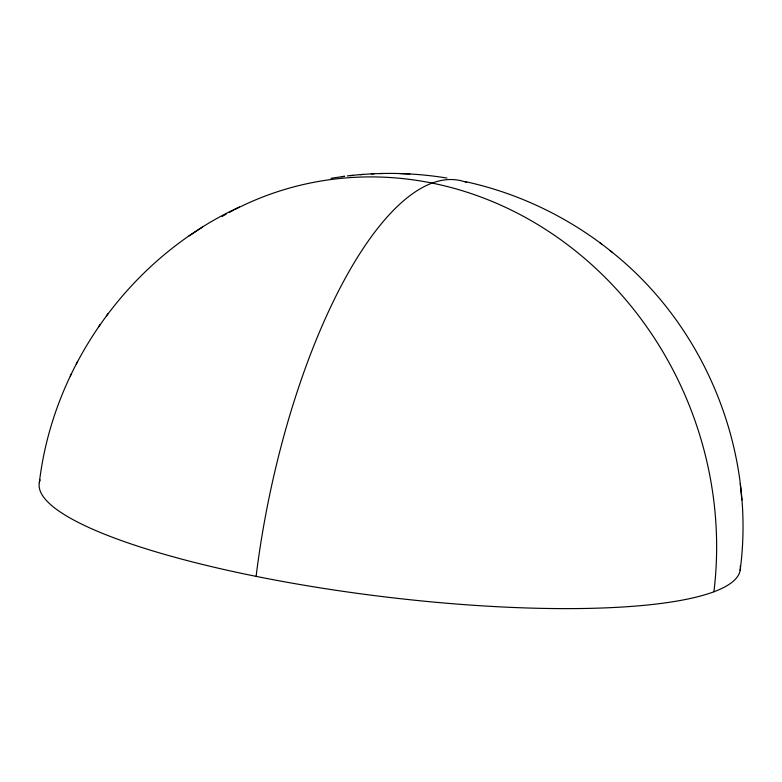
<?xml version="1.0" encoding="UTF-8"?>
<svg xmlns="http://www.w3.org/2000/svg" width="782" height="782" viewBox="0 0 782 782"><rect width="100%" height="100%" fill="white"/><g stroke="black" fill="none" stroke-linecap="round" stroke-linejoin="round"><path stroke-width="1.17" d="M740.124 570.498C756.135 450.764 705.022 325.058 609.97 250.523M39.344 482.602C53.244 364.51 131.464 256.779 239.429 206.986M76.343 363.904L77.584 361.45M70.282 376.044L71.543 373.561M98.571 326.72L100.223 324.452M106.479 315.733L108.102 313.523M202.528 227.093L189.176 235.871M342.076 176.673L344.647 176.282L331.001 178.306M347.335 175.94C380.423 171.981 414.079 172.656 446.962 178.061M360.326 174.66L362.916 174.415M350.16 175.627L353.102 175.354M371.274 173.897L374.255 173.79M379.964 173.575L382.525 173.487M399.289 173.555L409.856 173.995M464.889 181.522C518.642 193.105 569.492 217.66 612.208 252.263M599.843 242.684L601.944 244.316M741.864 499.942L740.241 483.677M740.241 565.875A353.161 70.409 7 0 1 381.157 596.431A353.161 70.409 7 0 1 40.136 479.913M256.105 576.363A353.161 124.025 -78.6 0 1 466.6 182.431M222.166 216.419A353.161 323.093 69.6 0 1 226.184 214.141M229.234 212.479A353.161 323.093 69.6 0 1 233.31 210.319M234.336 209.781A353.161 323.093 69.6 0 1 574.966 250.484A353.161 323.093 69.6 0 1 713.907 591.779"/></g></svg>
